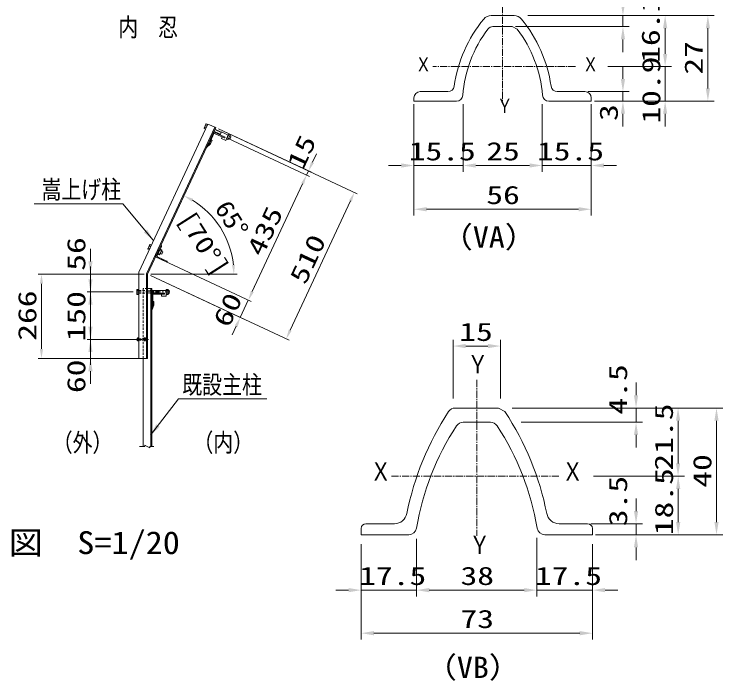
# Model space of a CAD drawing. Units: millimetres, scale not verified, with parts at other scales. Extents: x -4455 to 4455, y -3150 to 3150.
# Drawn here: x -24 to 2214, y -150 to 1953 of the extents above; entities that cross this region are included whole.
import ezdxf
from ezdxf.enums import TextEntityAlignment as Align

# ---------------------------------------------------------------- set-up
doc = ezdxf.new("R2010")
doc.units = ezdxf.units.MM
doc.header["$LTSCALE"] = 30
for name, pattern in [('USER2', [1.01, 0.5, -0.25, 0.01, -0.25]), ('USER3', [0.375, 0.25, -0.125]), ('USER4', [1.125, 0.75, -0.125, 0.125, -0.125])]:
    doc.linetypes.add(name, pattern=pattern)
doc.layers.add('0-0_10', color=7, linetype='Continuous')
for name, color, linetype, lineweight in [('0-1_net', 2, 'Continuous', 18), ('0-2_0', 1, 'Continuous', 18), ('0-3_2', 7, 'Continuous', 9), ('0-4_1', 7, 'Continuous', 9), ('0-6_柱', 7, 'Continuous', 9), ('0-7_AMI-HATCH', 1, 'Continuous', 18), ('0-8_KOUZOU', 3, 'USER3', 18), ('0-9_EXTCNT-L', 4, 'Continuous', 18)]:
    doc.layers.add(name, color=color, linetype=linetype, lineweight=lineweight)
doc.styles.add('ＭＳ ゴシック', font='')
doc.styles.get('ＭＳ ゴシック').set_extended_font_data('MS Gothic')

msp = doc.modelspace()

# ---------------------------------------------------------------- linework, layer by layer
at = {"layer": '0-1_net', "color": 1}
for p, q in [((621.5, 1591.28), (914.56, 1454.69)), ((621.5, 1591.28), (1059.58, 1387.1)), ((651.44, 1561.31), (908.43, 1441.54)), ((651.44, 1561.31), (908.43, 1441.54)), ((918.17, 1486.11), (930.84, 1513.3)), ((899.37, 1445.77), (905.49, 1458.92)), ((728.07, 1078.23), (886.69, 1418.57)), ((886.69, 1418.57), (874.02, 1391.38)), ((1037.85, 1364.14), (847.75, 956.26)), ((431.4, 1183.4), (724.46, 1046.81)), ((431.4, 1183.4), (724.46, 1046.81)), ((386.99, 1133.24), (52.31, 1133.24)), ((406.06, 1129.02), (699.12, 992.43)), ((406.06, 1129.01), (844.14, 924.84)), ((407.99, 1133.24), (680.05, 1133.24)), ((62.31, 897.24), (62.31, 1103.24)), ((728.07, 1078.23), (740.75, 1105.42)), ((715.4, 1051.04), (690.05, 996.65)), ((677.38, 969.46), (664.71, 942.27)), ((386.99, 867.24), (52.31, 867.24))]:
    msp.add_line(p, q, dxfattribs=at)
msp.add_arc((396.99, 1133.24), 273.06, 6.29799, 58.71359, dxfattribs=at)
for points in [[(913.64, 1488.22), (905.49, 1458.92), (922.7, 1484)], [(882.16, 1420.69), (899.37, 1445.77), (891.22, 1416.46)], [(882.16, 1420.69), (899.37, 1445.77), (891.22, 1416.46)], [(1033.31, 1366.25), (1050.52, 1391.33), (1042.38, 1362.02)], [(536.44, 1362.18), (512.34, 1380.74), (541.15, 1371)], [(673.4, 1163.47), (670.05, 1133.24), (663.41, 1162.92)], [(57.31, 1103.24), (62.31, 1133.24), (67.31, 1103.24)], [(723.54, 1080.34), (715.4, 1051.04), (732.6, 1076.12)], [(723.54, 1080.34), (715.4, 1051.04), (732.6, 1076.12)], [(672.85, 971.57), (690.05, 996.65), (681.91, 967.35)], [(843.22, 958.37), (835.08, 929.07), (852.28, 954.15)], [(57.31, 897.24), (62.31, 867.24), (67.31, 897.24)]]:
    msp.add_solid(points, dxfattribs=at)
at = {"layer": '0-2_0'}
for p, q in [((1598.41, 1949.15), (1918.41, 1949.15)), ((1598.41, 1949.15), (2051.67, 1949.15)), ((1598.41, 1949.15), (2186.65, 1949.15)), ((1898.41, 1949.15), (1898.41, 1914.15)), ((1558.91, 1914.15), (1918.41, 1914.15)), ((2031.67, 1909.15), (2031.67, 1828.15)), ((2166.65, 1909.15), (2166.65, 1719.15)), ((1898.41, 1874.15), (1898.41, 1834.15)), ((2031.67, 1828.15), (2031.67, 1868.15)), ((1851.19, 1788.15), (2051.67, 1788.15)), ((1851.19, 1788.15), (2051.67, 1788.15)), ((1898.41, 1749.15), (1898.41, 1789.15)), ((2031.67, 1788.15), (2031.67, 1679.15)), ((1788.41, 1709.15), (1918.41, 1709.15)), ((1898.41, 1709.15), (1898.41, 1679.15)), ((1808.41, 1679.15), (1918.41, 1679.15)), ((1808.41, 1679.15), (2051.67, 1679.15)), ((1828.41, 1679.15), (2186.65, 1679.15)), ((1238.41, 1669.15), (1238.41, 1318.1)), ((1238.41, 1669.15), (1238.41, 1456.13)), ((1393.41, 1669.15), (1393.41, 1456.13)), ((1393.41, 1669.15), (1393.41, 1456.13)), ((1643.41, 1669.15), (1643.41, 1456.13)), ((1643.41, 1669.15), (1643.41, 1456.13)), ((1798.41, 1669.15), (1798.41, 1456.13)), ((1798.41, 1669.15), (1798.41, 1318.1)), ((1898.41, 1639.15), (1898.41, 1599.15)), ((2031.67, 1639.15), (2031.67, 1599.15)), ((1198.41, 1476.13), (1158.41, 1476.13)), ((1238.41, 1476.13), (1393.41, 1476.13)), ((1433.41, 1476.13), (1473.41, 1476.13)), ((1433.41, 1476.13), (1603.41, 1476.13)), ((1603.41, 1476.13), (1563.41, 1476.13)), ((1643.41, 1476.13), (1798.41, 1476.13)), ((1838.41, 1476.13), (1878.41, 1476.13)), ((1278.41, 1338.1), (1758.41, 1338.1)), ((217.01, 1173.24), (217.01, 1213.24)), ((311.88, 1133.24), (207.01, 1133.24)), ((217.01, 1077.24), (217.01, 1133.24)), ((352.04, 1077.24), (207.01, 1077.24)), ((217.01, 1037.24), (217.01, 997.24)), ((1361.94, 741), (1361.94, 926.46)), ((1511.94, 741), (1511.94, 926.46)), ((1401.94, 906.46), (1471.94, 906.46)), ((1939.77, 751), (1939.77, 791)), ((1548.29, 711), (2213.83, 711)), ((1548.29, 711), (2092.45, 711)), ((1568.29, 711), (1959.77, 711)), ((1939.77, 711), (1939.77, 666)), ((1577, 666), (1959.77, 666)), ((2072.45, 671), (2072.45, 536)), ((2193.83, 671), (2193.83, 351)), ((1939.77, 626), (1939.77, 586)), ((1805.66, 496), (2092.86, 496)), ((1805.66, 496), (2092.45, 496)), ((2072.86, 456), (2072.86, 351)), ((1939.77, 386), (1939.77, 426)), ((1796.94, 346), (1959.77, 346)), ((1939.77, 346), (1939.77, 311)), ((1246.94, 298.25), (1246.94, 116.41)), ((1246.94, 298.25), (1246.94, 116.41)), ((1626.94, 301), (1626.94, 116.41)), ((1626.94, 301), (1626.94, 116.41)), ((1811.94, 311), (2092.86, 311)), ((1811.94, 311), (2213.83, 311)), ((1811.94, 311), (1959.77, 311)), ((1071.94, 281), (1071.94, -19.44)), ((1071.94, 281), (1071.94, 116.41)), ((1801.94, 281), (1801.94, -19.44)), ((1801.94, 281), (1801.94, 116.41)), ((1939.77, 271), (1939.77, 231)), ((1031.94, 136.41), (991.94, 136.41)), ((1071.94, 136.41), (1246.94, 136.41)), ((1286.94, 136.41), (1586.94, 136.41)), ((1286.94, 136.41), (1326.94, 136.41)), ((1586.94, 136.41), (1546.94, 136.41)), ((1626.94, 136.41), (1801.94, 136.41)), ((1841.94, 136.41), (1881.94, 136.41)), ((1111.94, 0.56), (1761.94, 0.56))]:
    msp.add_line(p, q, dxfattribs=at)
at = {"layer": '0-2_0', "color": 7, "lineweight": 9}
for p, q in [((1548.91, 1914.15), (1564.83, 1906.25)), ((1504.94, 711), (1525.82, 699.75))]:
    msp.add_line(p, q, dxfattribs=at)
for points in [[(39.52, 1355.53), (319.11, 1355.53), (415.2, 1240.54)], [(774.34, 739.66), (494.75, 739.66), (406.73, 625.81)]]:
    msp.add_lwpolyline(points, dxfattribs=at)
at = {"layer": '0-2_0'}
for points in [[(1891.74, 1989.15), (1898.41, 1949.15), (1905.07, 1989.15)], [(2025.01, 1909.15), (2031.67, 1949.15), (2038.34, 1909.15)], [(2159.99, 1909.15), (2166.65, 1949.15), (2173.32, 1909.15)], [(1891.74, 1874.15), (1898.41, 1914.15), (1905.07, 1874.15)], [(2025.01, 1828.15), (2031.67, 1788.15), (2038.34, 1828.15)], [(2025.01, 1828.15), (2031.67, 1788.15), (2038.34, 1828.15)], [(1891.74, 1749.15), (1898.41, 1709.15), (1905.07, 1749.15)], [(2159.99, 1719.15), (2166.65, 1679.15), (2173.32, 1719.15)], [(1891.74, 1639.15), (1898.41, 1679.15), (1905.07, 1639.15)], [(2025.01, 1639.15), (2031.67, 1679.15), (2038.34, 1639.15)], [(1198.41, 1482.8), (1238.41, 1476.13), (1198.41, 1469.46)], [(1433.41, 1482.8), (1393.41, 1476.13), (1433.41, 1469.46)], [(1433.41, 1482.8), (1393.41, 1476.13), (1433.41, 1469.46)], [(1603.41, 1482.8), (1643.41, 1476.13), (1603.41, 1469.46)], [(1603.41, 1482.8), (1643.41, 1476.13), (1603.41, 1469.46)], [(1838.41, 1482.8), (1798.41, 1476.13), (1838.41, 1469.46)], [(1278.41, 1344.77), (1238.41, 1338.1), (1278.41, 1331.44)], [(1758.41, 1344.77), (1798.41, 1338.1), (1758.41, 1331.44)], [(210.34, 1173.24), (217.01, 1133.24), (223.68, 1173.24)], [(210.34, 1037.24), (217.01, 1077.24), (223.68, 1037.24)], [(1401.94, 913.13), (1361.94, 906.46), (1401.94, 899.8)], [(1471.94, 913.13), (1511.94, 906.46), (1471.94, 899.8)], [(1933.1, 751), (1939.77, 711), (1946.44, 751)], [(2065.78, 671), (2072.45, 711), (2079.11, 671)], [(2187.17, 671), (2193.83, 711), (2200.5, 671)], [(1933.1, 626), (1939.77, 666), (1946.44, 626)], [(2065.78, 536), (2072.45, 496), (2079.11, 536)], [(2066.2, 456), (2072.86, 496), (2079.53, 456)], [(1933.1, 386), (1939.77, 346), (1946.44, 386)], [(2066.2, 351), (2072.86, 311), (2079.53, 351)], [(2187.17, 351), (2193.83, 311), (2200.5, 351)], [(1933.1, 271), (1939.77, 311), (1946.44, 271)], [(1031.94, 143.07), (1071.94, 136.41), (1031.94, 129.74)], [(1286.94, 143.07), (1246.94, 136.41), (1286.94, 129.74)], [(1286.94, 143.07), (1246.94, 136.41), (1286.94, 129.74)], [(1586.94, 143.07), (1626.94, 136.41), (1586.94, 129.74)], [(1586.94, 143.07), (1626.94, 136.41), (1586.94, 129.74)], [(1841.94, 143.07), (1801.94, 136.41), (1841.94, 129.74)], [(1111.94, 7.22), (1071.94, 0.56), (1111.94, -6.11)], [(1761.94, 7.22), (1801.94, 0.56), (1761.94, -6.11)]]:
    msp.add_solid(points, dxfattribs=at)
at = {"layer": '0-2_0', "color": 7}
for points in [[(416.5, 1239.02), (385.26, 1264.94), (395.83, 1273.96)], [(405.49, 624.24), (424.85, 659.93), (435.75, 651.31)]]:
    msp.add_solid(points, dxfattribs=at)
at = {"layer": '0-3_2'}
for p, q in [((575.95, 1594.39), (581.8, 1606.95)), ((575.95, 1594.39), (576.06, 1593.16)), ((580.57, 1591.05), (576.06, 1593.16)), ((582.26, 1594.68), (577.75, 1596.78)), ((585.64, 1601.93), (581.13, 1604.03)), ((581.8, 1606.95), (582.82, 1607.66)), ((587.33, 1605.55), (582.82, 1607.66)), ((610.11, 1590.51), (629.86, 1581.3)), ((606.73, 1583.27), (626.48, 1574.05)), ((653.31, 1574.78), (646.54, 1560.28)), ((651.62, 1571.16), (648.23, 1563.91)), ((651.62, 1571.16), (656.18, 1569.03)), ((657.93, 1571.45), (652.07, 1558.89)), ((653.31, 1574.78), (657.82, 1572.68)), ((657.93, 1571.45), (657.82, 1572.68)), ((646.54, 1560.28), (651.06, 1558.18)), ((648.23, 1563.91), (652.75, 1561.8)), ((652.07, 1558.89), (651.06, 1558.18)), ((404.17, 1225.81), (398.31, 1213.25)), ((398.31, 1213.25), (398.42, 1212.02)), ((402.94, 1209.91), (398.42, 1212.02)), ((404.63, 1213.54), (400.11, 1215.64)), ((408.01, 1220.79), (403.49, 1222.89)), ((404.17, 1225.81), (405.18, 1226.52)), ((409.7, 1224.41), (405.18, 1226.52)), ((422.34, 1187.62), (439.24, 1223.88)), ((427.59, 1191.79), (441.12, 1220.8)), ((436.89, 1211.73), (430.13, 1197.23)), ((436.89, 1211.73), (442.13, 1209.29)), ((439.24, 1223.88), (440.15, 1223.45)), ((442.24, 1208.06), (442.13, 1209.29)), ((422.34, 1187.62), (458.59, 1170.72)), ((458.05, 1174.28), (429.04, 1187.81)), ((430.13, 1197.23), (435.37, 1194.79)), ((431.82, 1200.86), (437.06, 1198.41)), ((435.2, 1208.11), (440.44, 1205.66)), ((436.38, 1195.5), (435.37, 1194.79)), ((442.24, 1208.06), (436.38, 1195.5)), ((442.22, 1196.01), (437.62, 1198.15)), ((445.6, 1203.26), (441, 1205.4)), ((445.6, 1203.26), (442.22, 1196.01)), ((458.59, 1170.72), (459.01, 1171.62)), ((363.59, 1084.17), (364.21, 1085.24)), ((363.59, 1084.17), (363.59, 1070.31)), ((369.99, 1085.24), (364.21, 1085.24)), ((369.99, 1081.24), (364.21, 1081.24)), ((410.49, 1081.24), (432.49, 1081.24)), ((456.49, 1085.24), (456.49, 1069.24)), ((456.49, 1085.24), (461.47, 1085.24)), ((456.49, 1081.24), (456.49, 1073.24)), ((456.49, 1081.24), (461.53, 1081.24)), ((462.09, 1084.17), (461.47, 1085.24)), ((462.09, 1084.17), (462.09, 1070.31)), ((363.59, 1070.31), (364.21, 1069.24)), ((369.99, 1073.24), (364.21, 1073.24)), ((369.99, 1069.24), (364.21, 1069.24)), ((410.49, 1073.24), (432.49, 1073.24)), ((456.49, 1073.24), (461.47, 1073.24)), ((456.49, 1069.24), (461.47, 1069.24)), ((462.09, 1070.31), (461.47, 1069.24))]:
    msp.add_line(p, q, dxfattribs=at)
at = {"layer": '0-3_2', "color": 4, "lineweight": 18}
for p, q in [((609.77, 1589.79), (629.53, 1580.58)), ((607.07, 1583.99), (626.82, 1574.78)), ((410.49, 1080.44), (432.49, 1080.44)), ((410.49, 1074.04), (432.49, 1074.04))]:
    msp.add_line(p, q, dxfattribs=at)
at = {"layer": '0-3_2'}
for centre, radius, start, end in [((582.5, 1591.33), 7.23, 131.11235, 155.00273), ((590.83, 1595.09), 13.19, 137.35379, 172.65363), ((588.36, 1603.89), 7.23, 155.00224, 178.88522), ((641.97, 1571.37), 14.39, 318.38928, 350.69312), ((651.37, 1574.5), 7.27, 311.37285, 335.0017), ((645.52, 1561.94), 7.23, 334.99903, 358.96354), ((404.87, 1210.2), 7.23, 131.11514, 155.00008), ((413.2, 1213.96), 13.19, 137.34645, 172.64537), ((410.72, 1222.75), 7.23, 155.00008, 178.8878), ((439.3, 1221.64), 2, 335, 65), ((430.31, 1190.52), 3, 155.00008, 245), ((429.83, 1198.55), 7.23, 335, 358.87375), ((427.3, 1207.37), 13.25, 317.44583, 352.58734), ((435.68, 1211.11), 7.23, 311.11043, 335), ((457.2, 1172.47), 2, 335, 65), ((370.82, 1084.17), 7.23, 179.99992, 203.94488), ((378.06, 1077.13), 14.44, 163.48428, 195.69466), ((447.66, 1077.36), 14.39, 343.38934, 15.69311), ((454.86, 1084.17), 7.27, 336.37228, 0), ((370.82, 1070.31), 7.27, 156.35692, 180.00368), ((454.86, 1070.31), 7.23, 0, 23.96432)]:
    msp.add_arc(centre, radius, start, end, dxfattribs=at)
at = {"layer": '0-4_1', "color": 4, "linetype": 'USER4', "lineweight": 18}
for p, q in [((1518.41, 1979.15), (1518.41, 1679.15)), ((1748.41, 1788.15), (1298.41, 1788.15)), ((1436.94, 799.67), (1436.94, 308.25)), ((1167.38, 496), (1695.66, 496))]:
    msp.add_line(p, q, dxfattribs=at)
at = {"layer": '0-4_1'}
for p, q in [((1554.6, 1949.15), (1482.21, 1949.15)), ((1548.91, 1914.15), (1487.91, 1914.15)), ((1345.69, 1709.15), (1258.41, 1709.15)), ((1691.13, 1709.15), (1778.41, 1709.15)), ((1238.41, 1689.15), (1238.41, 1679.15)), ((1372.55, 1679.15), (1238.41, 1679.15)), ((1664.26, 1679.15), (1798.41, 1679.15)), ((1798.41, 1689.15), (1798.41, 1679.15)), ((587.96, 1606.91), (369.99, 1139.22)), ((609.71, 1596.77), (393.99, 1133.9)), ((612.43, 1595.5), (396.99, 1133.24)), ((612.43, 1595.5), (587.96, 1606.91)), ((606.73, 1576.64), (592.36, 1545.83)), ((607.72, 1581.15), (642.16, 1565.09)), ((608.72, 1577.37), (639.54, 1563)), ((630.29, 1582.21), (626.06, 1573.15)), ((626.06, 1573.15), (642.37, 1565.54)), ((630.29, 1582.21), (652.04, 1572.07)), ((596.37, 1544.96), (583.38, 1533.19)), ((593.9, 1546.77), (586.65, 1540.2)), ((589.19, 1545.65), (590.37, 1545.1)), ((598.55, 1556.74), (593.9, 1546.77)), ((601.27, 1555.47), (596.37, 1544.96)), ((598.55, 1556.74), (601.27, 1555.47)), ((641.53, 1563.73), (642.37, 1565.54)), ((369.99, 1139.22), (369.99, 867.24)), ((393.99, 1133.9), (393.99, 867.24)), ((396.99, 1133.24), (396.99, 867.24)), ((410.49, 1087.74), (396.99, 1087.74)), ((432.49, 1082.24), (456.49, 1082.24)), ((432.49, 1082.24), (432.49, 1073.74)), ((412.49, 1073.24), (450.49, 1073.24)), ((412.49, 1072.74), (450.49, 1072.74)), ((413.49, 1068.24), (413.49, 1034.24)), ((414.99, 1069.74), (448.99, 1069.74)), ((432.49, 1073.74), (450.49, 1073.74)), ((441.49, 1064.24), (441.49, 1069.74)), ((456.49, 1064.24), (441.49, 1064.24)), ((450.49, 1071.24), (450.49, 1073.74)), ((456.49, 1069.24), (456.49, 1064.24)), ((414.49, 1035.74), (410.49, 1026.24)), ((417.49, 1035.14), (410.49, 1018.5)), ((410.49, 1032.74), (411.99, 1032.74)), ((414.49, 1046.74), (414.49, 1035.74)), ((414.49, 1046.74), (417.49, 1046.74)), ((417.49, 1046.74), (417.49, 1035.14)), ((369.99, 867.24), (396.99, 867.24)), ((1368.94, 711), (1504.94, 711)), ((1393.94, 666), (1479.94, 666)), ((1176.94, 346), (1086.94, 346)), ((1696.94, 346), (1786.94, 346)), ((1071.94, 331), (1071.94, 311)), ((1801.94, 331), (1801.94, 311)), ((1221.94, 311), (1071.94, 311)), ((1651.94, 311), (1801.94, 311))]:
    msp.add_line(p, q, dxfattribs=at)
at = {"layer": '0-4_1', "color": 4, "linetype": 'USER2', "lineweight": 18}
for p, q in [((362.04, 1077.24), (473.16, 1077.24)), ((354.59, 927.24), (413.21, 927.24))]:
    msp.add_line(p, q, dxfattribs=at)
at = {"layer": '0-4_1'}
msp.add_lwpolyline([(646.54, 1560.28), (644.01, 1554.85), (630.41, 1561.19), (632.74, 1566.17)], dxfattribs=at)
for centre, radius, start, end in [((1482.21, 1919.15), 30, 90, 140.40027), ((1554.6, 1919.15), 30, 39.60008, 90), ((1787.54, 1666.56), 426.27, 140.40016, 171.93747), ((1249.27, 1666.56), 426.27, 8.06246, 39.59977), ((1787.54, 1666.56), 396.27, 142.78114, 175.50955), ((1487.91, 1894.15), 20, 90, 142.78129), ((1249.27, 1666.56), 396.27, 4.49037, 37.21881), ((1345.69, 1729.15), 20, 270, 351.93808), ((1691.13, 1729.15), 20, 188.06291, 270), ((1258.41, 1689.15), 20, 90, 179.99992), ((1778.41, 1689.15), 20, 0, 90), ((1372.55, 1699.15), 20, 270, 355.51022), ((1664.26, 1699.15), 20, 184.49094, 270), ((606.88, 1579.33), 2, 64.99207, 128.99037), ((608.09, 1576.01), 1.5, 65.00722, 155.00732), ((652.2, 1566.33), 7.61, 269.02865, 41.50311), ((591, 1546.46), 1.5, 245.00729, 334.99213), ((640.17, 1564.36), 1.5, 245.00729, 334.96823), ((459.06, 1077.11), 7.61, 294.03079, 66.50031), ((412.49, 1070.74), 2, 90, 179.99992), ((414.99, 1068.24), 1.5, 90, 179.99992), ((448.99, 1071.24), 1.5, 270, 359.98251), ((411.99, 1034.24), 1.5, 270, 0), ((2103.84, 201.93), 905, 146.62768, 168.7681), ((1368.94, 686), 25, 90, 146.62768), ((770.04, 201.93), 905, 11.23189, 33.3723), ((2075.13, 193.56), 840, 146.70108, 170.52185), ((1393.94, 641), 25, 90, 146.7012), ((1479.94, 641), 25, 33.2988, 90), ((798.75, 193.56), 840, 9.47813, 33.2989), ((1176.94, 386), 40, 269.99979, 348.7681), ((1696.94, 386), 40, 191.23181, 270), ((1086.94, 331), 15, 90, 180), ((1786.94, 331), 15, 0, 90), ((1221.94, 336), 25, 269.99982, 350.52157), ((1651.94, 336), 25, 189.47824, 270)]:
    msp.add_arc(centre, radius, start, end, dxfattribs=at)
at = {"layer": '0-6_柱'}
for p, q in [((407.49, 1087.74), (407.49, 589.31)), ((410.49, 1087.74), (410.49, 589.31)), ((383.49, 867.24), (383.49, 589.31))]:
    msp.add_line(p, q, dxfattribs=at)
at = {"layer": '0-7_AMI-HATCH'}
for p, q in [((217.01, 1117.24), (217.01, 1157.24)), ((352.04, 1077.24), (207.01, 1077.24)), ((217.01, 1077.24), (217.01, 927.24)), ((217.01, 967.24), (217.01, 1007.24)), ((344.59, 927.24), (207.01, 927.24)), ((373.49, 927.24), (207.01, 927.24)), ((217.01, 927.24), (217.01, 867.24)), ((217.01, 887.24), (217.01, 847.24)), ((359.99, 867.24), (207.01, 867.24)), ((217.01, 827.24), (217.01, 787.24))]:
    msp.add_line(p, q, dxfattribs=at)
for points in [[(210.34, 1117.24), (217.01, 1077.24), (223.68, 1117.24)], [(210.34, 967.24), (217.01, 927.24), (223.68, 967.24)], [(210.34, 887.24), (217.01, 927.24), (223.68, 887.24)], [(210.34, 827.24), (217.01, 867.24), (223.68, 827.24)]]:
    msp.add_solid(points, dxfattribs=at)
at = {"layer": '0-8_KOUZOU'}
for p, q in [((369.99, 1081.24), (410.49, 1081.24)), ((383.49, 867.24), (383.49, 1087.74)), ((396.99, 1087.74), (383.49, 1087.74)), ((369.99, 1073.24), (410.49, 1073.24)), ((363.01, 929.32), (363.43, 929.74)), ((386.99, 929.32), (363.01, 929.32)), ((386.99, 925.16), (363.01, 925.16)), ((386.99, 929.74), (363.43, 929.74)), ((363.43, 924.74), (363.43, 929.74)), ((386.99, 924.74), (363.43, 924.74)), ((365.97, 931.13), (366.44, 931.94)), ((365.97, 923.35), (365.97, 931.13)), ((365.97, 930.55), (366.44, 929.74)), ((365.97, 928.93), (366.44, 929.74)), ((365.97, 925.55), (366.44, 924.74)), ((365.97, 923.93), (366.44, 924.74)), ((365.97, 923.35), (366.44, 922.54)), ((366.44, 931.94), (369.99, 931.94)), ((366.44, 922.54), (369.99, 922.54)), ((367.7, 929.74), (371.25, 929.74)), ((367.7, 924.74), (371.25, 924.74)), ((369.99, 922.54), (369.99, 931.94)), ((390.01, 929.74), (386.99, 929.74)), ((390.01, 924.74), (386.99, 924.74)), ((390.47, 931.13), (390.01, 931.94)), ((390.47, 930.55), (390.01, 929.74)), ((390.47, 928.93), (390.01, 929.74)), ((390.47, 925.55), (390.01, 924.74)), ((390.47, 923.93), (390.01, 924.74)), ((390.47, 931.13), (390.47, 923.35))]:
    msp.add_line(p, q, dxfattribs=at)
for points in [[(363.43, 924.74), (363.01, 925.16), (363.01, 929.32)], [(390.01, 931.94), (386.99, 931.94), (386.99, 922.54)], [(390.47, 923.35), (390.01, 922.54), (386.99, 922.54)]]:
    msp.add_lwpolyline(points, dxfattribs=at)
at = {"layer": '0-9_EXTCNT-L'}
for p, q in [((388.81, 589.31), (371.77, 589.31)), ((404.29, 589.31), (416.76, 589.31))]:
    msp.add_line(p, q, dxfattribs=at)
for points in [[(396.55, 589.31), (388.81, 593.78), (388.81, 589.31)], [(396.55, 589.31), (404.29, 584.84), (404.29, 589.31)]]:
    msp.add_lwpolyline(points, dxfattribs=at)

# ---------------------------------------------------------------- texts
at = {"layer": '0-0_10', "style": 'ＭＳ ゴシック', "width": 1.1}
for s, height, p in [('（VA）', 67.35, (1323.47, 1196.45)), ('側\u3000面\u3000図\u3000S=1/20', 72.16, (-474.28, 228.41)), ('（VB）', 67.35, (1273.04, -161.06))]:
    msp.add_text(s, height=height, dxfattribs=at).set_placement(p, align=Align.BOTTOM_LEFT)
at = {"layer": '0-1_net', "color": 3, "style": 'ＭＳ ゴシック'}
for s, height, rotation, width, p in [('15', 57.62, 65.012, 1.35, (903.13, 1451.23)), ('65°', 57.73, 302.506, 1.1, (592.49, 1332.52)), ('435', 57.62, 65.012, 1.35, (775.79, 1178.01)), ('[70°]', 57.73, 302.506, 1.2, (475.79, 1300.24)), ('510', 57.62, 65.012, 1.35, (911.21, 1089.81)), ('266', 57.62, 90, 1.35, (63.41, 923.1)), ('60', 57.62, 65.012, 1.35, (669.54, 953.55))]:
    msp.add_text(s, height=height, rotation=rotation, dxfattribs=dict(at, width=width)).set_placement(p, align=Align.BOTTOM_LEFT)
at = {"layer": '0-2_0', "color": 3, "style": 'ＭＳ ゴシック', "width": 1.35}
for s, p in [('16.1', (2031.98, 1800.03)), ('27', (2167.76, 1762.72)), ('10.9', (2033.7, 1608.16)), ('3', (1899.51, 1616.64)), ('56', (218.11, 1143.97)), ('4.5', (1929.01, 690.33)), ('21.5', (2073.55, 513.5)), ('40', (2194.94, 459.57)), ('18.5', (2073.97, 309.64)), ('3.5', (1929.01, 338.18))]:
    msp.add_text(s, height=57.62, rotation=90, dxfattribs=at).set_placement(p, align=Align.BOTTOM_LEFT)
at = {"layer": '0-2_0', "color": 3, "style": 'ＭＳ ゴシック'}
for s, width, p in [('内\u3000忍', 0.8, (304.75, 1866.2)), ('15.5', 1.35, (1222.05, 1475.03)), ('25', 1.35, (1466.98, 1475.03)), ('15.5', 1.35, (1627.05, 1475.03)), ('嵩上げ柱', 0.8, (62.31, 1354.43)), ('56', 1.35, (1466.98, 1337)), ('15', 1.35, (1381.65, 905.36)), ('既設主柱', 0.8, (506.75, 738.56)), ('（外）', 0.8, (97.69, 556.03)), ('（内）', 0.8, (541.99, 556.03)), ('17.5', 1.35, (1065.58, 135.31)), ('38', 1.35, (1385.51, 135.31)), ('17.5', 1.35, (1620.58, 135.31)), ('73', 1.35, (1385.51, -0.55))]:
    msp.add_text(s, height=57.62, dxfattribs=dict(at, width=width)).set_placement(p, align=Align.BOTTOM_LEFT)
at = {"layer": '0-4_1', "color": 4, "style": 'ＭＳ ゴシック', "width": 0.85}
for s, height, p in [('Ｘ', 44.43, (1242.6, 1759.61)), ('Ｘ', 44.43, (1770.3, 1759.61)), ('Ｙ', 44.43, (1499.41, 1628.89)), ('Ｙ', 57.62, (1406.54, 802.74)), ('Ｘ', 57.62, (1100.18, 464.89)), ('Ｘ', 57.62, (1706.15, 464.89)), ('Ｙ', 57.62, (1412.51, 233.17))]:
    msp.add_text(s, height=height, dxfattribs=at).set_placement(p, align=Align.BOTTOM_LEFT)
at = {"layer": '0-7_AMI-HATCH', "color": 3, "style": 'ＭＳ ゴシック', "width": 1.35}
for s, p in [('150', (218.11, 921.24)), ('60', (218.11, 758.11))]:
    msp.add_text(s, height=57.62, rotation=90, dxfattribs=at).set_placement(p, align=Align.BOTTOM_LEFT)

doc.saveas('drawing.dxf')
